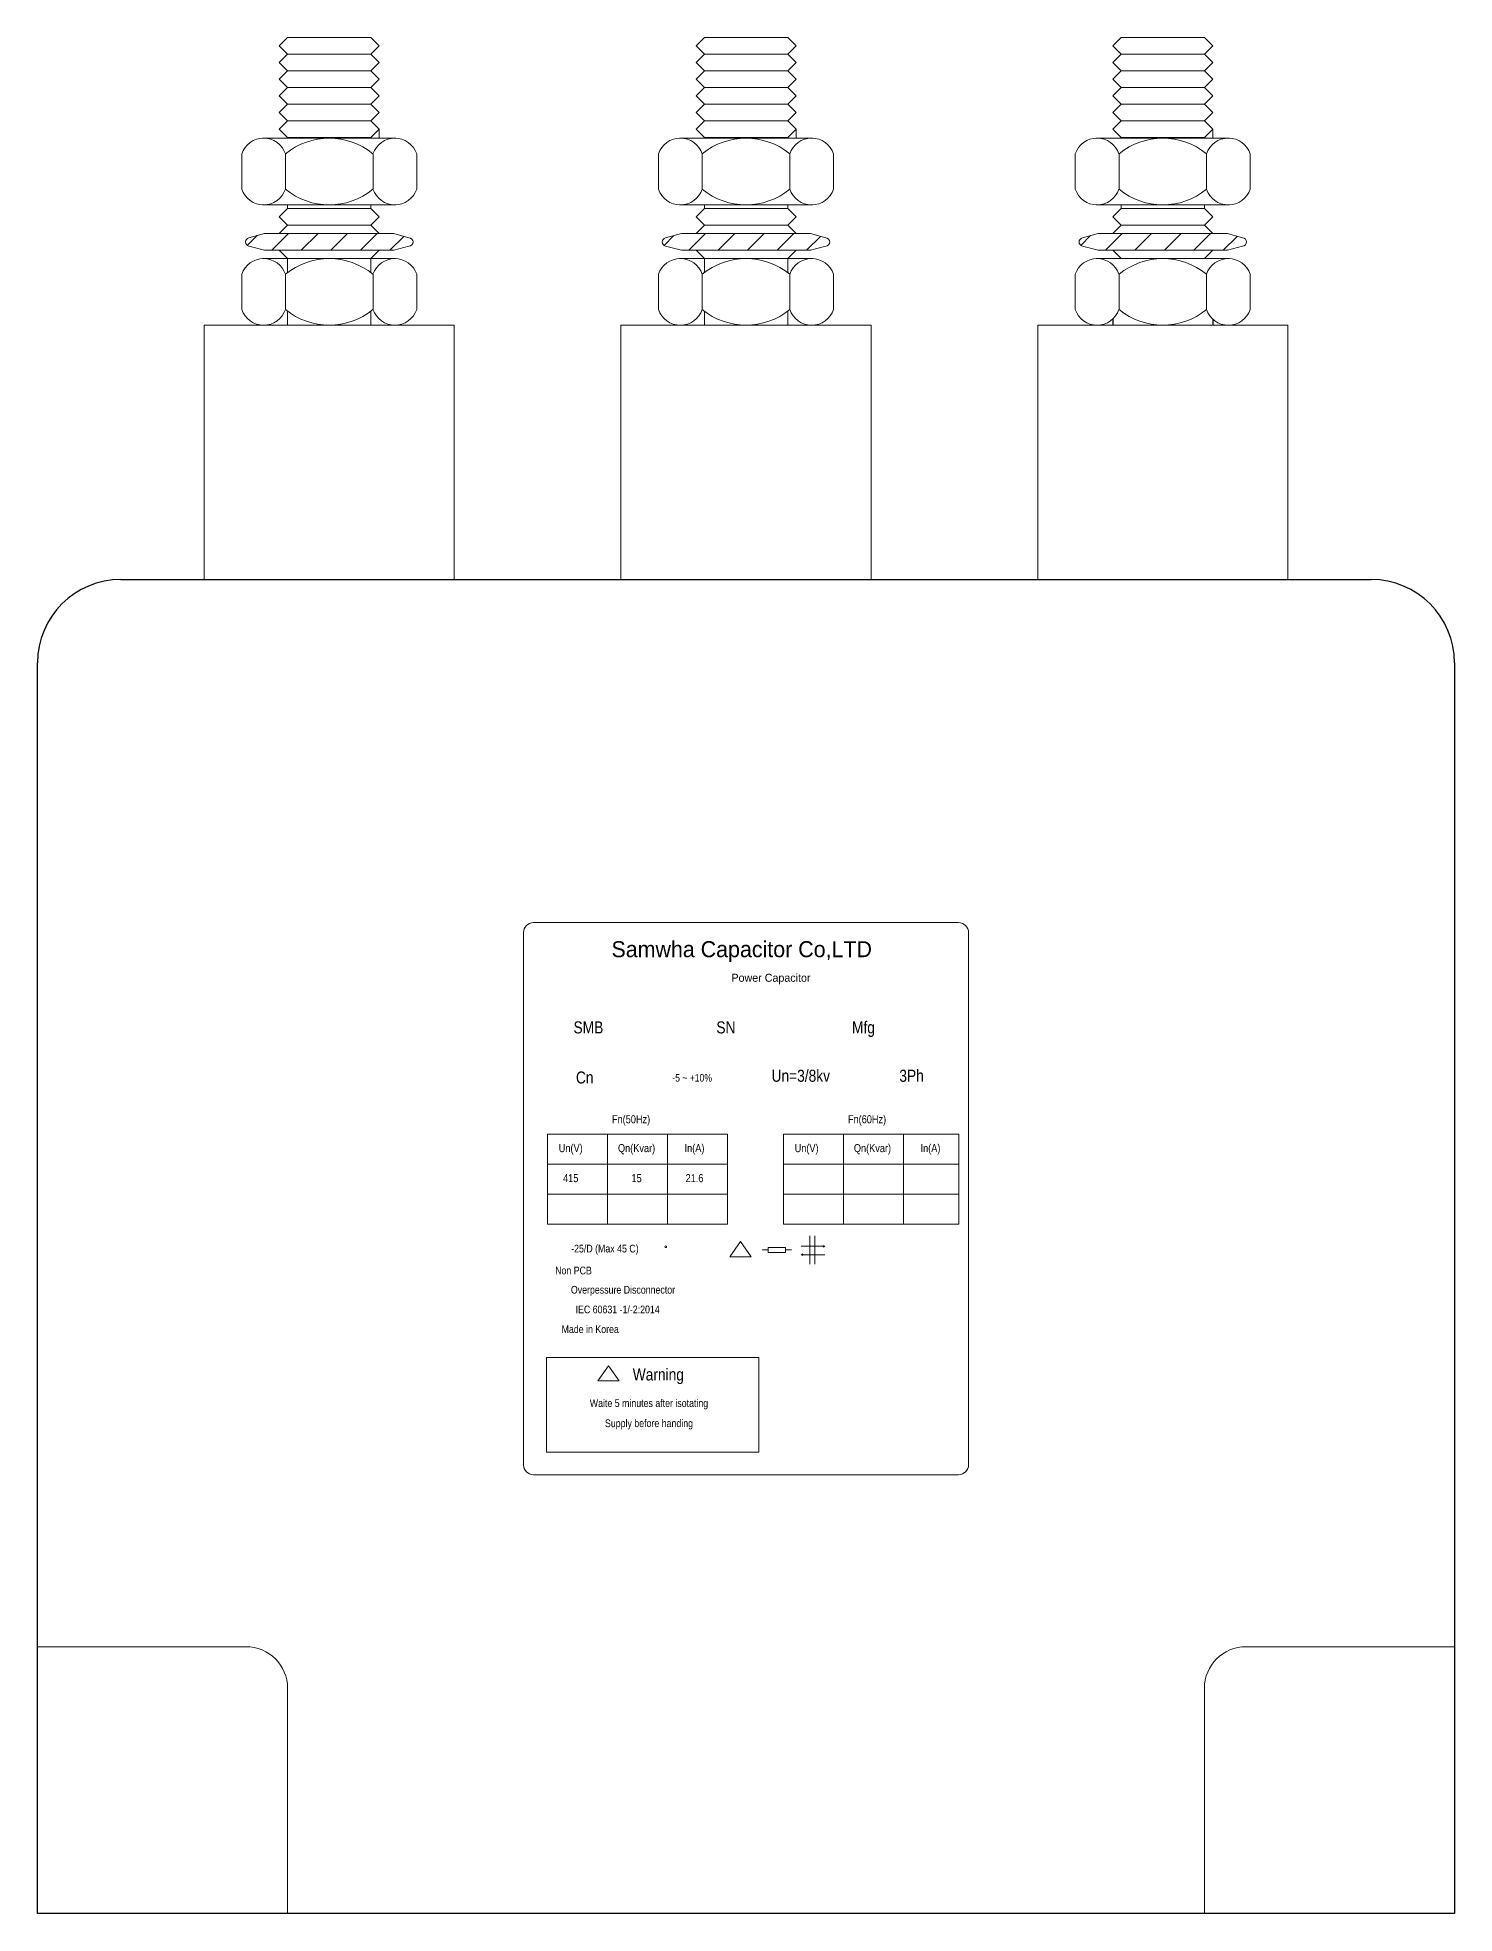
# Model space of a CAD drawing. Header units: millimetres. Extents: x 88 to 2125, y 45 to 448.
# Drawn here: x 342.4 to 512.4, y 45.3 to 270.3 of the extents above; entities that cross this region are included whole.
import ezdxf
from ezdxf.enums import TextEntityAlignment as Align

# ---------------------------------------------------------------- set-up
doc = ezdxf.new("R2010")
doc.units = ezdxf.units.MM
doc.layers.add('00', color=7, linetype='Continuous', lineweight=0)
doc.styles.add('Helvetica-Narrow', font='txt')

# ---------------------------------------------------------------- blocks, each defined once
blk = doc.blocks.new('*U1887')
at = {"color": 74, "lineweight": 5}
for p, q in [((-55, 104.16), (-56, 105.16)), ((-45, 104.16), (-55, 104.16)), ((-45, 104.16), (-44, 105.16)), ((-5, 104.16), (-6, 105.16)), ((5, 104.16), (-5, 104.16)), ((5, 104.16), (6, 105.16)), ((45, 104.16), (44, 105.16)), ((55, 104.16), (45, 104.16)), ((55, 104.16), (56, 105.16)), ((-55, 102.16), (-56, 103.16)), ((-45, 102.16), (-55, 102.16)), ((-45, 102.16), (-44, 103.16)), ((-5, 102.16), (-6, 103.16)), ((5, 102.16), (-5, 102.16)), ((5, 102.16), (6, 103.16)), ((45, 102.16), (44, 103.16)), ((55, 102.16), (45, 102.16)), ((55, 102.16), (56, 103.16)), ((-55, 100.16), (-56, 101.16)), ((-55, 100.16), (-56, 101.16)), ((-55, 98.16), (-56, 99.16)), ((-55, 98.16), (-56, 99.16)), ((-45, 100.16), (-55, 100.16)), ((-45, 100.16), (-55, 100.16)), ((-45, 100.16), (-44, 101.16)), ((-45, 100.16), (-44, 101.16)), ((-45, 98.16), (-44, 99.16)), ((-45, 98.16), (-44, 99.16)), ((-5, 100.16), (-6, 101.16)), ((-5, 100.16), (-6, 101.16)), ((-5, 98.16), (-6, 99.16)), ((-5, 98.16), (-6, 99.16)), ((5, 100.16), (-5, 100.16)), ((5, 100.16), (-5, 100.16)), ((5, 100.16), (6, 101.16)), ((5, 100.16), (6, 101.16)), ((5, 98.16), (6, 99.16)), ((5, 98.16), (6, 99.16)), ((45, 100.16), (44, 101.16)), ((45, 100.16), (44, 101.16)), ((45, 98.16), (44, 99.16)), ((45, 98.16), (44, 99.16)), ((55, 100.16), (45, 100.16)), ((55, 100.16), (45, 100.16)), ((55, 100.16), (56, 101.16)), ((55, 100.16), (56, 101.16)), ((55, 98.16), (56, 99.16)), ((55, 98.16), (56, 99.16)), ((-55, 96.16), (-56, 97.16)), ((-45, 98.16), (-55, 98.16)), ((-45, 98.16), (-55, 98.16)), ((-45, 96.16), (-44, 97.16)), ((-5, 96.16), (-6, 97.16)), ((5, 98.16), (-5, 98.16)), ((5, 98.16), (-5, 98.16)), ((5, 96.16), (6, 97.16)), ((45, 96.16), (44, 97.16)), ((55, 98.16), (45, 98.16)), ((55, 98.16), (45, 98.16)), ((55, 96.16), (56, 97.16)), ((-55, 94.16), (-56, 95.16)), ((-45, 96.16), (-55, 96.16)), ((-45, 94.16), (-44, 95.16)), ((-5, 94.16), (-6, 95.16)), ((5, 96.16), (-5, 96.16)), ((5, 94.16), (6, 95.16)), ((45, 94.16), (44, 95.16)), ((55, 96.16), (45, 96.16)), ((55, 94.16), (56, 95.16)), ((-45, 94.16), (-55, 94.16)), ((5, 94.16), (-5, 94.16)), ((55, 94.16), (45, 94.16)), ((-55, 85.66), (-55, 86.09)), ((-45, 85.66), (-55, 85.66)), ((-45, 85.66), (-45, 86.09)), ((-5, 85.66), (-5, 86.09)), ((5, 85.66), (-5, 85.66)), ((5, 85.66), (5, 86.09)), ((45, 85.66), (45, 86.09)), ((55, 85.66), (45, 85.66)), ((55, 85.66), (55, 86.09)), ((-55, 83.66), (-56, 84.66)), ((-45, 83.66), (-55, 83.66)), ((-45, 83.66), (-44, 84.66)), ((-5, 83.66), (-6, 84.66)), ((5, 83.66), (-5, 83.66)), ((5, 83.66), (6, 84.66)), ((45, 83.66), (44, 84.66)), ((55, 83.66), (45, 83.66)), ((55, 83.66), (56, 84.66)), ((-59.83, 81.23), (-58.66, 82.4)), ((-57.75, 82.64), (-59.65, 82.13)), ((-57.75, 80.64), (-59.65, 81.15)), ((-57.75, 82.64), (-55.5, 82.64)), ((-57.75, 82.64), (-42.25, 82.64)), ((-56.88, 80.64), (-54.88, 82.64)), ((-55.99, 82.64), (-56, 82.66)), ((-55.99, 82.64), (-56, 82.66)), ((-53.35, 80.64), (-51.35, 82.64)), ((-49.81, 80.64), (-47.81, 82.64)), ((-46.27, 80.64), (-44.27, 82.64)), ((-42.25, 82.64), (-44.5, 82.64)), ((-44.01, 82.64), (-44, 82.66)), ((-44.01, 82.64), (-44, 82.66)), ((-42.74, 80.64), (-41.07, 82.31)), ((-40.44, 82.14), (-42.25, 82.64)), ((-40.44, 81.14), (-42.25, 80.64)), ((-9.83, 81.23), (-8.66, 82.4)), ((-7.75, 82.64), (-9.65, 82.13)), ((-7.75, 80.64), (-9.65, 81.15)), ((-7.75, 82.64), (7.75, 82.64)), ((-7.75, 82.64), (-5.5, 82.64)), ((-6.88, 80.64), (-4.88, 82.64)), ((-5.99, 82.64), (-6, 82.66)), ((-5.99, 82.64), (-6, 82.66)), ((-3.35, 80.64), (-1.35, 82.64)), ((0.19, 80.64), (2.19, 82.64)), ((3.73, 80.64), (5.73, 82.64)), ((7.75, 82.64), (5.5, 82.64)), ((5.99, 82.64), (6, 82.66)), ((5.99, 82.64), (6, 82.66)), ((7.26, 80.64), (8.93, 82.31)), ((9.56, 82.14), (7.75, 82.64)), ((9.56, 81.14), (7.75, 80.64)), ((40.17, 81.23), (41.34, 82.4)), ((42.25, 82.64), (40.35, 82.13)), ((42.25, 80.64), (40.35, 81.15)), ((42.25, 82.64), (44.5, 82.64)), ((42.25, 82.64), (57.75, 82.64)), ((43.12, 80.64), (45.12, 82.64)), ((44.01, 82.64), (44, 82.66)), ((44.01, 82.64), (44, 82.66)), ((46.65, 80.64), (48.65, 82.64)), ((50.19, 80.64), (52.19, 82.64)), ((53.73, 80.64), (55.73, 82.64)), ((57.75, 82.64), (55.5, 82.64)), ((55.99, 82.64), (56, 82.66)), ((55.99, 82.64), (56, 82.66)), ((57.26, 80.64), (58.93, 82.31)), ((59.56, 82.14), (57.75, 82.64)), ((59.56, 81.14), (57.75, 80.64)), ((-55.5, 80.64), (-57.75, 80.64)), ((-42.25, 80.64), (-57.75, 80.64)), ((-55, 79.66), (-56, 80.66)), ((-55, 79.66), (-55, 77.98)), ((-45, 79.66), (-55, 79.66)), ((-45, 79.66), (-55, 79.66)), ((-45, 79.66), (-44, 80.66)), ((-45, 79.66), (-44, 80.66)), ((-45, 79.66), (-45, 77.98)), ((-42.25, 80.64), (-44.5, 80.64)), ((7.75, 80.64), (-7.75, 80.64)), ((-5.5, 80.64), (-7.75, 80.64)), ((-5, 79.66), (-6, 80.66)), ((-5, 79.66), (-5, 77.98)), ((5, 79.66), (-5, 79.66)), ((5, 79.66), (-5, 79.66)), ((5, 79.66), (6, 80.66)), ((5, 79.66), (6, 80.66)), ((5, 79.66), (5, 77.98)), ((7.75, 80.64), (5.5, 80.64)), ((44.5, 80.64), (42.25, 80.64)), ((57.75, 80.64), (42.25, 80.64)), ((45, 79.66), (44, 80.66)), ((55, 79.66), (45, 79.66)), ((55, 79.66), (45, 79.66)), ((55, 79.66), (56, 80.66)), ((55, 79.66), (56, 80.66)), ((57.75, 80.64), (55.5, 80.64)), ((-60.5, 73.53), (-60.5, 77.78)), ((-39.5, 73.53), (-39.5, 77.78)), ((-10.5, 73.53), (-10.5, 77.78)), ((10.5, 73.53), (10.5, 77.78)), ((39.5, 73.53), (39.5, 77.78)), ((60.5, 73.53), (60.5, 77.78)), ((-55, 73.33), (-55, 71.66)), ((-45, 73.33), (-45, 71.66)), ((-5, 73.33), (-5, 71.66)), ((5, 73.33), (5, 71.66)), ((-35, 71.66), (-65, 71.66)), ((-65, 71.66), (-65, 41.16)), ((-35, 41.16), (-35, 71.66)), ((15, 71.66), (-15, 71.66)), ((-15, 71.66), (-15, 41.16)), ((-15, 71.66), (-15, 41.16)), ((-15, 71.66), (-15, 41.16)), ((15, 41.16), (15, 71.66)), ((15, 41.16), (15, 71.66)), ((15, 41.16), (15, 71.66)), ((65, 71.66), (35, 71.66)), ((35, 71.66), (35, 41.16)), ((35, 71.66), (35, 41.16)), ((35, 71.66), (35, 41.16)), ((65, 41.16), (65, 71.66)), ((65, 41.16), (65, 71.66)), ((65, 41.16), (65, 71.66)), ((-35, 41.16), (-35, 69.66)), ((15, 41.16), (15, 69.66)), ((15, 41.16), (15, 69.66)), ((15, 41.16), (15, 69.66)), ((65, 41.16), (65, 69.66)), ((65, 41.16), (65, 69.66)), ((65, 41.16), (65, 69.66)), ((-50, 41.16), (-35, 41.16)), ((0, 41.16), (15, 41.16)), ((0, 41.16), (15, 41.16)), ((0, 41.16), (15, 41.16)), ((50, 41.16), (65, 41.16)), ((50, 41.16), (65, 41.16)), ((50, 41.16), (65, 41.16))]:
    blk.add_line(p, q, dxfattribs=at)
at = {"color": 74}
for p, q in [((44, 72.38), (44, 71.66)), ((56.01, 72.37), (56.01, 71.66)), ((-75, 41.16), (75, 41.16)), ((-75, 41.16), (75, 41.16)), ((-85, -118.84), (-85, 31.16)), ((85, 31.16), (85, -118.84)), ((85, -118.84), (-85, -118.84))]:
    blk.add_line(p, q, dxfattribs=at)
at = {"lineweight": 9}
for p, q in [((25.5, 0), (-25.5, 0)), ((-26.7, -1.2), (-26.7, -65.01)), ((26.7, -65.01), (26.7, -1.2)), ((-2.22, -25.35), (-23.82, -25.35)), ((-23.82, -25.35), (-23.82, -36.15)), ((-16.62, -25.35), (-16.62, -36.15)), ((-9.42, -25.35), (-9.42, -36.15)), ((-2.22, -36.15), (-2.22, -25.35)), ((4.48, -36.15), (4.48, -25.35)), ((4.48, -25.35), (25.54, -25.35)), ((11.68, -25.35), (11.68, -36.15)), ((18.88, -25.35), (18.88, -36.15)), ((25.54, -25.35), (25.54, -36.15)), ((-23.82, -28.95), (-2.22, -28.95)), ((25.54, -28.95), (4.48, -28.95)), ((-23.82, -32.55), (-2.22, -32.55)), ((25.54, -32.55), (4.48, -32.55)), ((-23.82, -36.15), (-2.22, -36.15)), ((-23.82, -36.15), (-2.22, -36.15)), ((25.54, -36.15), (4.48, -36.15)), ((25.54, -36.15), (4.48, -36.15)), ((7.64, -37.58), (7.64, -40.95)), ((8.27, -37.58), (8.27, -40.95)), ((-1.93, -40.08), (-0.67, -38.25)), ((-1.93, -40.08), (0.6, -40.08)), ((0.6, -40.08), (-0.67, -38.25)), ((2.67, -39.25), (1.95, -39.25)), ((4.74, -38.96), (2.67, -38.96)), ((2.67, -38.96), (2.67, -39.54)), ((2.67, -39.54), (4.74, -39.54)), ((4.74, -39.54), (4.74, -38.96)), ((4.74, -39.25), (5.46, -39.25)), ((6.6, -38.81), (9.45, -38.81)), ((6.6, -39.82), (6.8, -39.72)), ((9.45, -39.82), (6.6, -39.82)), ((6.6, -39.82), (6.77, -39.82)), ((6.6, -39.82), (6.8, -39.92)), ((6.6, -39.82), (6.77, -39.82)), ((9.45, -38.81), (9.25, -38.71)), ((9.45, -38.81), (9.25, -38.91)), ((9.45, -38.81), (9.28, -38.81)), ((9.45, -38.81), (9.28, -38.81)), ((1.52, -52.16), (-23.93, -52.16)), ((-23.93, -52.16), (-23.93, -63.49)), ((1.52, -63.49), (1.52, -52.16)), ((-23.93, -63.49), (1.52, -63.49)), ((-25.5, -66.21), (25.5, -66.21))]:
    blk.add_line(p, q, dxfattribs=at)
at = {"color": 1, "lineweight": 9}
for p, q in [((-17.76, -54.97), (-16.5, -53.14)), ((-15.23, -54.97), (-16.5, -53.14)), ((-17.76, -54.97), (-15.23, -54.97))]:
    blk.add_line(p, q, dxfattribs=at)
at = {"color": 8, "lineweight": 9}
for p, q in [((-85, -86.84), (-60, -86.84)), ((85, -86.84), (60, -86.84)), ((-55, -91.84), (-55, -118.84)), ((55, -91.84), (55, -118.84))]:
    blk.add_line(p, q, dxfattribs=at)
at = {"lineweight": 9}
blk.add_circle((-9.63, -38.87), 0.105, dxfattribs=at)
at = {"color": 74, "lineweight": 5}
for centre, start, end in [((-59.54, 81.64), 102.246, 257.754), ((-40.44, 81.64), 270, 90), ((-9.54, 81.64), 102.246, 257.754), ((9.56, 81.64), 270, 90), ((40.46, 81.64), 102.246, 257.754), ((59.56, 81.64), 270, 90)]:
    blk.add_arc(centre, 0.5, start, end, dxfattribs=at)
at = {"color": 74}
for centre, start, end in [((-75, 31.16), 90, 180), ((75, 31.16), 0, 90)]:
    blk.add_arc(centre, 10, start, end, dxfattribs=at)
at = {"lineweight": 9}
for centre, start, end in [((-25.5, -1.2), 90, 180), ((25.5, -1.2), 0, 90), ((-25.5, -65.01), 180, 270), ((25.5, -65.01), 270, 0)]:
    blk.add_arc(centre, 1.2, start, end, dxfattribs=at)
at = {"color": 8, "lineweight": 9}
for centre, start, end in [((-60, -91.84), 0, 90), ((60, -91.84), 90, 180)]:
    blk.add_arc(centre, 5, start, end, dxfattribs=at)
at = {"layer": '00', "color": 74, "lineweight": 5}
for p, q in [((-56, 105.16), (-55, 106.16)), ((-55, 106.16), (-45, 106.16)), ((-44, 105.16), (-45, 106.16)), ((-6, 105.16), (-5, 106.16)), ((-5, 106.16), (5, 106.16)), ((6, 105.16), (5, 106.16)), ((44, 105.16), (45, 106.16)), ((45, 106.16), (55, 106.16)), ((56, 105.16), (55, 106.16)), ((-56, 103.16), (-55, 104.16)), ((-55, 104.16), (-45, 104.16)), ((-44, 103.16), (-45, 104.16)), ((-6, 103.16), (-5, 104.16)), ((-5, 104.16), (5, 104.16)), ((6, 103.16), (5, 104.16)), ((44, 103.16), (45, 104.16)), ((45, 104.16), (55, 104.16)), ((56, 103.16), (55, 104.16)), ((-56, 101.16), (-55, 102.16)), ((-56, 101.16), (-55, 102.16)), ((-55, 102.16), (-45, 102.16)), ((-55, 102.16), (-45, 102.16)), ((-44, 101.16), (-45, 102.16)), ((-44, 101.16), (-45, 102.16)), ((-6, 101.16), (-5, 102.16)), ((-6, 101.16), (-5, 102.16)), ((-5, 102.16), (5, 102.16)), ((-5, 102.16), (5, 102.16)), ((6, 101.16), (5, 102.16)), ((6, 101.16), (5, 102.16)), ((44, 101.16), (45, 102.16)), ((44, 101.16), (45, 102.16)), ((45, 102.16), (55, 102.16)), ((45, 102.16), (55, 102.16)), ((56, 101.16), (55, 102.16)), ((56, 101.16), (55, 102.16)), ((-56, 99.16), (-55, 100.16)), ((-56, 99.16), (-55, 100.16)), ((-55, 100.16), (-45, 100.16)), ((-55, 100.16), (-45, 100.16)), ((-44, 99.16), (-45, 100.16)), ((-44, 99.16), (-45, 100.16)), ((-6, 99.16), (-5, 100.16)), ((-6, 99.16), (-5, 100.16)), ((-5, 100.16), (5, 100.16)), ((-5, 100.16), (5, 100.16)), ((6, 99.16), (5, 100.16)), ((6, 99.16), (5, 100.16)), ((44, 99.16), (45, 100.16)), ((44, 99.16), (45, 100.16)), ((45, 100.16), (55, 100.16)), ((45, 100.16), (55, 100.16)), ((56, 99.16), (55, 100.16)), ((56, 99.16), (55, 100.16)), ((-56, 97.16), (-55, 98.16)), ((-55, 98.16), (-45, 98.16)), ((-44, 97.16), (-45, 98.16)), ((-6, 97.16), (-5, 98.16)), ((-5, 98.16), (5, 98.16)), ((6, 97.16), (5, 98.16)), ((44, 97.16), (45, 98.16)), ((45, 98.16), (55, 98.16)), ((56, 97.16), (55, 98.16)), ((-56, 95.16), (-55, 96.16)), ((-55, 96.16), (-45, 96.16)), ((-44, 95.16), (-45, 96.16)), ((-44, 94.09), (-44, 95.16)), ((-6, 95.16), (-5, 96.16)), ((-5, 96.16), (5, 96.16)), ((6, 95.16), (5, 96.16)), ((6, 94.09), (6, 95.16)), ((44, 95.16), (45, 96.16)), ((45, 96.16), (55, 96.16)), ((56, 95.16), (55, 96.16)), ((56, 94.09), (56, 95.16)), ((-42, 94.09), (-58, 94.09)), ((-58, 94.09), (-43.99, 94.09)), ((-8, 94.09), (6.01, 94.09)), ((8, 94.09), (-8, 94.09)), ((42, 94.09), (56.01, 94.09)), ((58, 94.09), (42, 94.09)), ((-60.5, 92.21), (-60.5, 87.97)), ((-55.25, 87.97), (-55.25, 92.21)), ((-44.75, 87.97), (-44.75, 92.21)), ((-39.5, 92.21), (-39.5, 87.97)), ((-10.5, 92.21), (-10.5, 87.97)), ((-5.25, 87.97), (-5.25, 92.21)), ((5.25, 87.97), (5.25, 92.21)), ((10.5, 92.21), (10.5, 87.97)), ((39.5, 92.21), (39.5, 87.97)), ((44.75, 87.97), (44.75, 92.21)), ((55.25, 87.97), (55.25, 92.21)), ((60.5, 92.21), (60.5, 87.97)), ((-42, 86.09), (-58, 86.09)), ((-56, 84.66), (-55, 85.66)), ((-55, 85.66), (-45, 85.66)), ((-44, 84.66), (-45, 85.66)), ((8, 86.09), (-8, 86.09)), ((-6, 84.66), (-5, 85.66)), ((-5, 85.66), (5, 85.66)), ((6, 84.66), (5, 85.66)), ((58, 86.09), (42, 86.09)), ((44, 84.66), (45, 85.66)), ((45, 85.66), (55, 85.66)), ((56, 84.66), (55, 85.66)), ((-56, 82.66), (-55, 83.66)), ((-56, 82.66), (-55, 83.66)), ((-55, 83.66), (-45, 83.66)), ((-55, 83.66), (-45, 83.66)), ((-44, 82.66), (-45, 83.66)), ((-44, 82.66), (-45, 83.66)), ((-6, 82.66), (-5, 83.66)), ((-6, 82.66), (-5, 83.66)), ((-5, 83.66), (5, 83.66)), ((-5, 83.66), (5, 83.66)), ((6, 82.66), (5, 83.66)), ((6, 82.66), (5, 83.66)), ((44, 82.66), (45, 83.66)), ((44, 82.66), (45, 83.66)), ((45, 83.66), (55, 83.66)), ((45, 83.66), (55, 83.66)), ((56, 82.66), (55, 83.66)), ((56, 82.66), (55, 83.66)), ((-58, 79.66), (-43.99, 79.66)), ((-42, 79.66), (-58, 79.66)), ((-55, 79.66), (-45, 79.66)), ((8, 79.66), (-8, 79.66)), ((-8, 79.66), (6.01, 79.66)), ((-5, 79.66), (5, 79.66)), ((58, 79.66), (42, 79.66)), ((42, 79.66), (56.01, 79.66)), ((45, 79.66), (55, 79.66)), ((-60.5, 73.53), (-60.5, 77.78)), ((-60.5, 77.78), (-60.5, 73.53)), ((-55.25, 73.53), (-55.25, 77.78)), ((-44.75, 73.53), (-44.75, 77.78)), ((-39.5, 73.53), (-39.5, 77.78)), ((-39.5, 77.78), (-39.5, 73.53)), ((-10.5, 77.78), (-10.5, 73.53)), ((-10.5, 73.53), (-10.5, 77.78)), ((-5.25, 73.53), (-5.25, 77.78)), ((5.25, 73.53), (5.25, 77.78)), ((10.5, 77.78), (10.5, 73.53)), ((10.5, 73.53), (10.5, 77.78)), ((39.5, 77.78), (39.5, 73.53)), ((39.5, 73.53), (39.5, 77.78)), ((44.75, 73.53), (44.75, 77.78)), ((55.25, 73.53), (55.25, 77.78)), ((60.5, 77.78), (60.5, 73.53)), ((60.5, 73.53), (60.5, 77.78)), ((-42, 71.66), (-58, 71.66)), ((-42, 71.66), (-58, 71.66)), ((-56.01, 71.66), (-43.99, 71.66)), ((8, 71.66), (-8, 71.66)), ((8, 71.66), (-8, 71.66)), ((-6.01, 71.66), (6.01, 71.66)), ((58, 71.66), (42, 71.66)), ((58, 71.66), (42, 71.66)), ((43.99, 71.66), (56.01, 71.66))]:
    blk.add_line(p, q, dxfattribs=at)
for centre, radius, start, end in [((-57.88, 91.32), 2.77, 18.8098, 161.1902), ((-50, 85.81), 8.28, 50.6699, 129.3301), ((-42.13, 91.32), 2.77, 18.8098, 161.1902), ((-7.88, 91.32), 2.77, 18.8098, 161.1902), ((0, 85.81), 8.28, 50.6699, 129.3301), ((7.87, 91.32), 2.77, 18.8098, 161.1902), ((42.12, 91.32), 2.77, 18.8098, 161.1902), ((50, 85.81), 8.28, 50.6699, 129.3301), ((57.87, 91.32), 2.77, 18.8098, 161.1902), ((-57.88, 88.86), 2.77, 198.8098, 341.1902), ((-50, 94.37), 8.28, 230.6699, 309.3301), ((-42.13, 88.86), 2.77, 198.8098, 341.1902), ((-7.88, 88.86), 2.77, 198.8098, 341.1902), ((0, 94.37), 8.28, 230.6699, 309.3301), ((7.87, 88.86), 2.77, 198.8098, 341.1902), ((42.12, 88.86), 2.77, 198.8098, 341.1902), ((50, 94.37), 8.28, 230.6699, 309.3301), ((57.87, 88.86), 2.77, 198.8098, 341.1902), ((-57.88, 76.88), 2.77, 18.8098, 161.1902), ((-50, 71.37), 8.28, 50.6699, 129.3301), ((-42.13, 76.88), 2.77, 18.8098, 161.1902), ((-7.88, 76.88), 2.77, 18.8098, 161.1902), ((0, 71.37), 8.28, 50.6699, 129.3301), ((7.87, 76.88), 2.77, 18.8098, 161.1902), ((42.12, 76.88), 2.77, 18.8098, 161.1902), ((50, 71.37), 8.28, 50.6699, 129.3301), ((57.87, 76.88), 2.77, 18.8098, 161.1902), ((-57.88, 74.43), 2.77, 198.8098, 341.1902), ((-57.88, 74.43), 2.77, 198.8098, 341.1902), ((-50, 79.94), 8.28, 230.6699, 309.3301), ((-50, 79.94), 8.28, 230.6699, 309.3301), ((-42.13, 74.43), 2.77, 198.8098, 341.1902), ((-42.13, 74.43), 2.77, 198.8098, 341.1902), ((-7.88, 74.43), 2.77, 198.8098, 341.1902), ((-7.88, 74.43), 2.77, 198.8098, 341.1902), ((0, 79.94), 8.28, 230.6699, 309.3301), ((0, 79.94), 8.28, 230.6699, 309.3301), ((7.87, 74.43), 2.77, 198.8098, 341.1902), ((7.87, 74.43), 2.77, 198.8098, 341.1902), ((42.12, 74.43), 2.77, 198.8098, 341.1902), ((42.12, 74.43), 2.77, 198.8098, 341.1902), ((50, 79.94), 8.28, 230.6699, 309.3301), ((50, 79.94), 8.28, 230.6699, 309.3301), ((57.87, 74.43), 2.77, 198.8098, 341.1902), ((57.87, 74.43), 2.77, 198.8098, 341.1902)]:
    blk.add_arc(centre, radius, start, end, dxfattribs=at)
at = {"color": 5}
blk.add_text('Samwha Capacitor Co,LTD', height=1.92, dxfattribs=at).set_placement((-16.14, -4.14))
blk.add_text('Power Capacitor', height=0.96).set_placement((-1.75, -7.09))
at = {"style": 'Helvetica-Narrow'}
for s, height, p in [('SMB', 1.44, (-18.91, -12.56)), ('SN', 1.44, (-2.41, -12.56)), ('Mfg', 1.44, (14.09, -12.56)), ('Cn', 1.44, (-19.35, -18.57)), ('Un=3/8kv', 1.44, (6.57, -18.36)), ('3Ph', 1.44, (19.86, -18.36)), ('Fn(50Hz)', 0.96, (-13.79, -23.58)), ('Fn(60Hz)', 0.96, (14.52, -23.58)), ('Un(V)', 0.96, (-21.03, -27.04)), ('Qn(Kvar)', 0.96, (-13.13, -27.04)), ('In(A)', 0.96, (-6.18, -27.04)), ('Un(V)', 0.96, (7.27, -27.04)), ('Qn(Kvar)', 0.96, (15.17, -27.04)), ('In(A)', 0.96, (22.13, -27.04)), ('-25/D (Max 45 C)', 0.9216, (-16.93, -39.09)), ('Non PCB', 0.922, (-20.7, -41.72)), ('Overpessure Disconnector', 0.9216, (-14.76, -44.03)), ('IEC 60631 -1/-2:2014', 0.9216, (-15.4, -46.39)), ('Made in Korea', 0.9216, (-18.69, -48.76)), ('Waite 5 minutes after isotating', 0.9216, (-11.64, -57.63)), ('Supply before handing', 0.9216, (-11.64, -60.04))]:
    blk.add_text(s, height=height, dxfattribs=at).set_placement(p, align=Align.MIDDLE_CENTER)
blk.add_text('-5 ~ +10%%%', height=0.9, dxfattribs=at).set_placement((-8.84, -18.61), align=Align.MIDDLE_LEFT)
at = {"color": 1, "style": 'Helvetica-Narrow'}
for s, height, p in [('415', 0.96, (-21.03, -30.64)), ('15', 0.96, (-13.13, -30.64)), ('21.6', 0.96, (-6.18, -30.64)), ('Warning', 1.44, (-10.52, -54.19))]:
    blk.add_text(s, height=height, dxfattribs=at).set_placement(p, align=Align.MIDDLE_CENTER)

msp = doc.modelspace()

# ---------------------------------------------------------------- block references
msp.add_blockref('*U1887', (427.43, 164.14))

doc.saveas('drawing.dxf')
